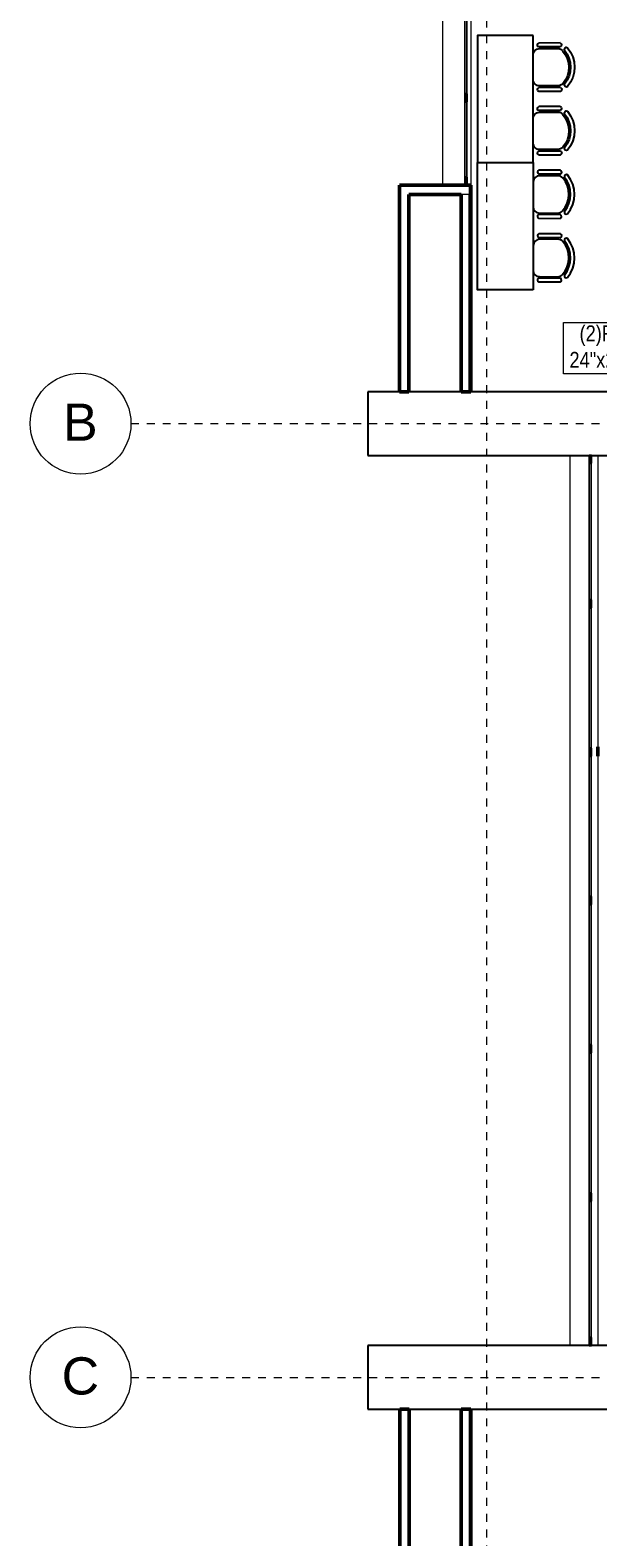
# Model space of a CAD drawing. Header units: inches. Extents: x -3 to 209, y -384 to 20.
# Drawn here: x 121.41 to 128.56, y -11.9 to 7.06 of the extents above; entities that cross this region are included whole.
import ezdxf

# ---------------------------------------------------------------- set-up
doc = ezdxf.new("R2010")
doc.units = ezdxf.units.IN
doc.header["$MEASUREMENT"] = 0
doc.linetypes.add('Grid Line 1_2_', pattern=[0.022225, 0.0127, -0.003175, 0.003175, -0.003175])
for name, color, linetype, lineweight in [('A-GLAZ-CURT', 253, 'Continuous', 9), ('A-GLAZ-CWMG', 253, 'Continuous', 9), ('A-WALL-PATT', 253, 'Continuous', 50), ('HVAC -Textos Rejillas', 2, 'Continuous', 9), ('S-COLS', 6, 'Continuous', 13), ('S-GRID', 253, 'Continuous', 9), ('S-GRID-IDEN', 253, 'Continuous', 9)]:
    doc.layers.add(name, color=color, linetype=linetype, lineweight=lineweight)
for name, color, linetype in [('A-WALL', 253, 'Continuous'), ('hidden line ko ito', 253, 'Continuous'), ('NFF-FURN', 253, 'Continuous')]:
    doc.layers.add(name, color=color, linetype=linetype)
doc.styles.add('Arial', font='arial.ttf', dxfattribs={"height": 0.225})
doc.styles.add('Arial Narrow', font='ARIALN.TTF', dxfattribs={"height": 0.00295})

# ---------------------------------------------------------------- blocks, each defined once
blk = doc.blocks.new('Grid - Grid Head - Circle-50561-PLANTA COMUNICACIONES PISO 3 - Dependiente 1')
at = {"layer": 'S-GRID-IDEN', "linetype": 'ByBlock', "lineweight": -2}
blk.add_circle((0, 0), 0.00635, dxfattribs=at)
blk = doc.blocks.new('A$C3D314434')
at = {"layer": 'hidden line ko ito', "linetype": 'ByBlock', "lineweight": -2}
for p, q in [((-304, 208), (-305, -61)), ((-254, 211), (-255, -65)), ((256, 209), (255, -67)), ((306, 205), (305, -64)), ((-234, 177), (-235, -54)), ((235, -56), (236, 176)), ((-156, -134), (154, -136))]:
    blk.add_line(p, q, dxfattribs=at)
for centre, radius, start, end in [((0, 0), 386, 50.3827, 129.1845), ((-279, 198), 27.4, 27.5656, 159.5515), ((-223, 284), 25.8, 144.9256, 291.0949), ((-154, 177), 80, 131.0612, 179.7836), ((0, 0), 336, 50.2105, 129.3568), ((0, 0), 315, 48.506, 131.0612), ((156, 176), 80, 359.7836, 48.506), ((225, 283), 25.8, 248.4723, 34.6416), ((280, 196), 27.4, 20.0157, 152.0016), ((-279, -52), 27.4, 200.0157, 332.0016), ((-155, -54), 80, 179.7836, 269.7836), ((155, -56), 80, 269.7836, 359.7836), ((279, -54), 27.4, 207.5656, 339.5515)]:
    blk.add_arc(centre, radius, start, end, dxfattribs=at)
blk = doc.blocks.new('tr-puk')
at = {"layer": 'NFF-FURN', "linetype": 'ByBlock', "lineweight": -2}
blk.add_lwpolyline([(512038, 335053), (512737, 335053), (512737, 333452), (512038, 333452)], close=True, dxfattribs=at)
at = {"layer": 'NFF-FURN', "linetype": 'ByBlock', "lineweight": -2, "rotation": 89.99999999999994}
for p in [(511902, 334652), (511902, 333852)]:
    blk.add_blockref('A$C3D314434', p, dxfattribs=at)

msp = doc.modelspace()

# ---------------------------------------------------------------- linework, layer by layer
at = {"layer": 'A-GLAZ-CURT', "lineweight": 18}
for p, q in [((126.883, 7.204), (126.883, 6.258)), ((126.908, 6.258), (126.908, 7.204)), ((126.883, 6.258), (126.908, 6.258)), ((126.883, 6.158), (126.883, 5.208)), ((126.908, 6.158), (126.883, 6.158)), ((126.908, 5.208), (126.908, 6.158)), ((126.883, 5.208), (126.908, 5.208)), ((128.451, 1.608), (128.451, -0.109)), ((128.476, 1.608), (128.451, 1.608)), ((128.476, -0.109), (128.476, 1.608)), ((128.451, -0.109), (128.476, -0.109)), ((128.451, -0.209), (128.451, -1.976)), ((128.476, -0.209), (128.451, -0.209)), ((128.476, -1.976), (128.476, -0.209)), ((128.451, -1.976), (128.476, -1.976)), ((128.451, -2.076), (128.451, -3.842)), ((128.476, -2.076), (128.451, -2.076)), ((128.476, -3.842), (128.476, -2.076)), ((128.451, -3.842), (128.476, -3.842)), ((128.451, -3.942), (128.451, -5.709)), ((128.476, -3.942), (128.451, -3.942)), ((128.476, -5.709), (128.476, -3.942)), ((128.451, -5.709), (128.476, -5.709)), ((128.451, -5.809), (128.451, -7.576)), ((128.476, -5.809), (128.451, -5.809)), ((128.476, -7.576), (128.476, -5.809)), ((128.451, -7.576), (128.476, -7.576)), ((128.451, -7.676), (128.451, -9.392)), ((128.476, -7.676), (128.451, -7.676)), ((128.476, -9.392), (128.476, -7.676)), ((128.451, -9.392), (128.476, -9.392))]:
    msp.add_line(p, q, dxfattribs=at)
at = {"layer": 'A-GLAZ-CWMG'}
for p, q in [((126.881, 6.258), (126.881, 7.204)), ((126.911, 6.258), (126.911, 7.204)), ((126.881, 5.208), (126.881, 6.158)), ((126.911, 5.208), (126.911, 6.158)), ((128.448, -0.109), (128.448, 1.608)), ((128.478, -0.109), (128.478, 1.608)), ((128.448, -1.976), (128.448, -0.209)), ((128.478, -1.976), (128.478, -0.209)), ((128.448, -3.842), (128.448, -2.076)), ((128.478, -3.842), (128.478, -2.076)), ((128.448, -5.709), (128.448, -3.942)), ((128.478, -5.709), (128.478, -3.942)), ((128.448, -7.576), (128.448, -5.809)), ((128.478, -7.576), (128.478, -5.809)), ((128.448, -9.392), (128.448, -7.676)), ((128.478, -9.392), (128.478, -7.676))]:
    msp.add_line(p, q, dxfattribs=at)
at = {"layer": 'A-GLAZ-CWMG', "lineweight": 25, "extrusion": (0, 0, -1)}
for p, q in [((126.881, 6.258), (126.881, 6.158)), ((126.911, 6.258), (126.881, 6.258)), ((126.911, 6.158), (126.911, 6.258)), ((126.881, 6.158), (126.911, 6.158)), ((126.881, 5.208), (126.881, 5.108)), ((126.911, 5.208), (126.881, 5.208)), ((126.911, 5.108), (126.911, 5.208)), ((126.881, 5.108), (126.911, 5.108)), ((128.448, -0.109), (128.448, -0.209)), ((128.478, -0.109), (128.448, -0.109)), ((128.478, -0.209), (128.478, -0.109)), ((128.448, -0.209), (128.478, -0.209)), ((128.448, -1.976), (128.448, -2.076)), ((128.478, -1.976), (128.448, -1.976)), ((128.448, -2.076), (128.478, -2.076)), ((128.478, -2.076), (128.478, -1.976)), ((128.448, -3.842), (128.448, -3.942)), ((128.478, -3.842), (128.448, -3.842)), ((128.448, -3.942), (128.478, -3.942)), ((128.478, -3.942), (128.478, -3.842)), ((128.448, -5.709), (128.448, -5.809)), ((128.478, -5.709), (128.448, -5.709)), ((128.448, -5.809), (128.478, -5.809)), ((128.478, -5.809), (128.478, -5.709)), ((128.448, -7.576), (128.448, -7.676)), ((128.478, -7.576), (128.448, -7.576)), ((128.478, -7.676), (128.478, -7.576)), ((128.448, -7.676), (128.478, -7.676)), ((128.448, -9.392), (128.448, -9.492)), ((128.478, -9.392), (128.448, -9.392)), ((128.478, -9.492), (128.478, -9.392)), ((128.448, -9.492), (128.478, -9.492))]:
    msp.add_line(p, q, dxfattribs=at)
at = {"layer": 'A-GLAZ-CWMG', "lineweight": 25}
for p, q in [((128.448, 1.708), (128.448, 1.608)), ((128.478, 1.708), (128.448, 1.708)), ((128.478, 1.608), (128.478, 1.708)), ((128.448, 1.608), (128.478, 1.608))]:
    msp.add_line(p, q, dxfattribs=at)
at = {"layer": 'A-WALL', "lineweight": 18}
for p, q in [((126.606, 5.108), (126.606, 7.304)), ((126.956, 7.304), (126.956, 5.108)), ((126.936, 4.988), (126.836, 4.988)), ((126.936, 5.108), (126.936, 4.988)), ((126.936, 2.508), (126.936, 4.988)), ((128.206, -9.492), (128.206, 1.708)), ((128.556, 1.708), (128.556, -1.958)), ((128.556, -2.078), (128.556, -9.492)), ((126.936, -10.292), (126.936, -12.772))]:
    msp.add_line(p, q, dxfattribs=at)
at = {"layer": 'A-WALL', "lineweight": 50}
for p, q in [((126.178, 5.108), (126.058, 5.108)), ((126.058, 5.108), (126.058, 2.508)), ((126.936, 5.108), (126.178, 5.108)), ((126.178, 2.508), (126.178, 4.988)), ((126.178, 4.988), (126.836, 4.988)), ((126.836, 4.988), (126.836, 2.508)), ((126.956, 5.108), (126.936, 5.108)), ((126.956, 4.988), (126.956, 5.108)), ((126.956, 2.508), (126.956, 4.988)), ((126.058, 2.508), (126.178, 2.508)), ((126.836, 2.508), (126.956, 2.508)), ((128.556, -1.958), (128.556, -2.078)), ((126.181, -10.292), (126.061, -10.292)), ((126.061, -10.292), (126.061, -12.772)), ((126.181, -12.772), (126.181, -10.292)), ((126.956, -10.292), (126.836, -10.292)), ((126.836, -10.292), (126.836, -12.772)), ((126.956, -12.772), (126.956, -10.292))]:
    msp.add_line(p, q, dxfattribs=at)
at = {"layer": 'A-WALL-PATT', "linetype": 'Continuous', "lineweight": 9}
for p, q in [((126.954, 5.053), (126.956, 5.053)), ((126.954, 4.647), (126.956, 4.647)), ((126.944, 4.483), (126.936, 4.498)), ((126.953, 4.038), (126.956, 4.038)), ((126.956, 3.643), (126.947, 3.626)), ((126.936, 3.203), (126.936, 3.202)), ((126.953, 2.82), (126.956, 2.82)), ((126.947, -10.578), (126.956, -10.578)), ((126.947, -10.984), (126.956, -10.984)), ((126.956, -10.965), (126.951, -10.957)), ((126.946, -11.593), (126.956, -11.593))]:
    msp.add_line(p, q, dxfattribs=at)
at = {"layer": 'HVAC -Textos Rejillas'}
msp.add_lwpolyline([(129.518, 2.732), (128.123, 2.732), (128.123, 3.378), (129.518, 3.378)], close=True, dxfattribs=at)
at = {"layer": 'S-COLS', "lineweight": 25}
for p, q in [((129.261, 2.508), (125.661, 2.508)), ((125.661, 2.508), (125.661, 1.708)), ((125.661, 1.708), (129.261, 1.708)), ((129.261, -9.492), (125.661, -9.492)), ((125.661, -9.492), (125.661, -10.292)), ((125.661, -10.292), (129.261, -10.292))]:
    msp.add_line(p, q, dxfattribs=at)
at = {"layer": 'S-GRID', "linetype": 'Grid Line 1_2_'}
for p, q in [((127.153, 18.992), (127.153, -28.008)), ((122.677, 2.108), (191.998, 2.108)), ((122.677, -9.892), (191.998, -9.892))]:
    msp.add_line(p, q, dxfattribs=at)

# ---------------------------------------------------------------- block references
at = {"layer": 'NFF-FURN', "xscale": -0.0009999999999852297, "yscale": 0.0009999999999852297, "zscale": 0.0009999999999852297}
msp.add_blockref('tr-puk', (639.778, -328.061), dxfattribs=at)
at = {"layer": 'NFF-FURN', "xscale": 0.0009999999999852297, "yscale": 0.0009999999999852297, "zscale": 0.0009999999999852297, "rotation": 180}
msp.add_blockref('tr-puk', (639.778, 338.844), dxfattribs=at)
at = {"layer": 'S-GRID-IDEN', "xscale": 99.99999999999993, "yscale": 99.99999999999993, "zscale": 99.99999999999993, "rotation": 270}
for p in [(122.042, 2.108), (122.042, -9.892)]:
    msp.add_blockref('Grid - Grid Head - Circle-50561-PLANTA COMUNICACIONES PISO 3 - Dependiente 1', p, dxfattribs=at)

# ---------------------------------------------------------------- texts
at = {"layer": 'HVAC -Textos Rejillas', "insert": (127.948, 3.343), "char_height": 0.2, "width": 1.6348, "attachment_point": 1, "style": 'Arial Narrow'}
msp.add_mtext('\\pi0.37763;(2)RRAF\\P\\pi0.25083;24"x24" c/u', dxfattribs=at)

# ---------------------------------------------------------------- next in the draw order: texts
at = {"layer": 'S-GRID-IDEN', "char_height": 0.468, "attachment_point": 2, "line_spacing_factor": 0.938532, "style": 'Arial', "bg_fill": 3, "box_fill_scale": 1.25, "bg_fill_color": 0, "bg_fill_transparency": 0}
for s, insert, width in [('B', (122.04, 2.36), 0.52006), ('C', (122.04, -9.64), 0.56007)]:
    msp.add_mtext(s, dxfattribs=dict(at, insert=insert, width=width))

doc.saveas('drawing.dxf')
